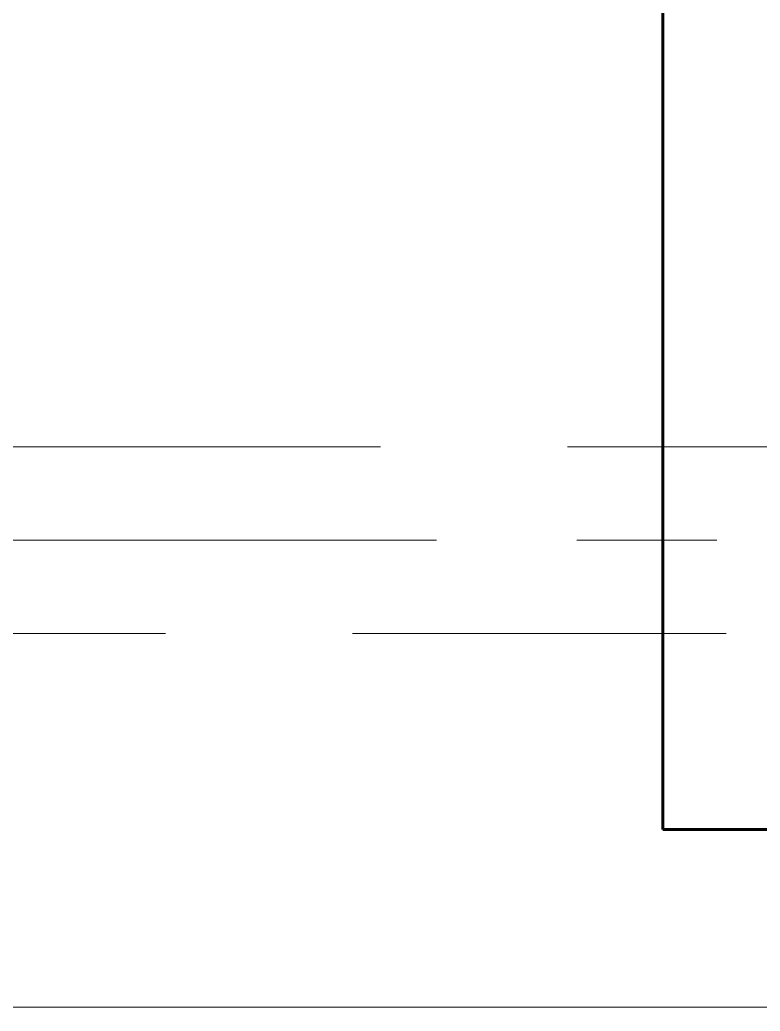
# Model space of a CAD drawing. Header units: millimetres. Extents: x 0 to 1680, y 0 to 594.
# Drawn here: x 377.56 to 385.48, y 431.94 to 442.55 of the extents above; entities that cross this region are included whole.
import ezdxf

# ---------------------------------------------------------------- set-up
doc = ezdxf.new("R2010")
doc.units = ezdxf.units.MM
for name, pattern in [('K5LT32792', [0]), ('K5LT_AXLED', [13.35, 8.85, -1.5, 1.5, -1.5]), ('K5LT_DASHED', [6, 4, -2]), ('K5LT_THIN_INCLUDED_TO_HATCHING', [0])]:
    doc.linetypes.add(name, pattern=pattern)
doc.layers.add('Системный слой', color=7, linetype='Continuous')

# ---------------------------------------------------------------- blocks, each defined once
blk = doc.blocks.new('U1263')
at = {"layer": 'Системный слой', "color": 7, "linetype": 'K5LT_DASHED', "lineweight": 13}
for p, q in [((471.418, 437.977), (333.118, 437.977)), ((333.118, 435.977), (471.418, 435.977))]:
    blk.add_line(p, q, dxfattribs=at)
blk = doc.blocks.new('U1262')
at = {"layer": 'Системный слой', "color": 30, "linetype": 'K5LT_AXLED', "lineweight": 13, "true_color": 0xff8000}
blk.add_line((333.118, 436.977), (471.418, 436.977), dxfattribs=at)
at = {"layer": 'Системный слой'}
blk.add_blockref('U1263', (0, 0), dxfattribs=at)
blk = doc.blocks.new('U1273')
at = {"layer": 'Системный слой', "color": 5, "linetype": 'K5LT32792', "lineweight": 60, "true_color": 0x0000ff}
for p, q in [((384.441, 433.881), (384.441, 445.881)), ((408.441, 433.881), (384.441, 433.881))]:
    blk.add_line(p, q, dxfattribs=at)
blk = doc.blocks.new('U1272')
at = {"layer": 'Системный слой'}
blk.add_blockref('U1273', (0, 0), dxfattribs=at)
blk = doc.blocks.new('U1679')
at = {"layer": 'Системный слой', "color": 7, "linetype": 'K5LT_THIN_INCLUDED_TO_HATCHING', "lineweight": 13}
blk.add_line((367.618, 431.977), (388.618, 431.977), dxfattribs=at)
blk = doc.blocks.new('U1693')
at = {"layer": 'Системный слой', "color": 7, "linetype": 'K5LT_THIN_INCLUDED_TO_HATCHING', "lineweight": 13}
blk.add_line((367.618, 431.977), (388.618, 431.977), dxfattribs=at)

msp = doc.modelspace()

# ---------------------------------------------------------------- block references
at = {"layer": 'Системный слой'}
for name in ['U1272', 'U1262', 'U1679', 'U1693']:
    msp.add_blockref(name, (0, 0), dxfattribs=at)

doc.saveas('drawing.dxf')
